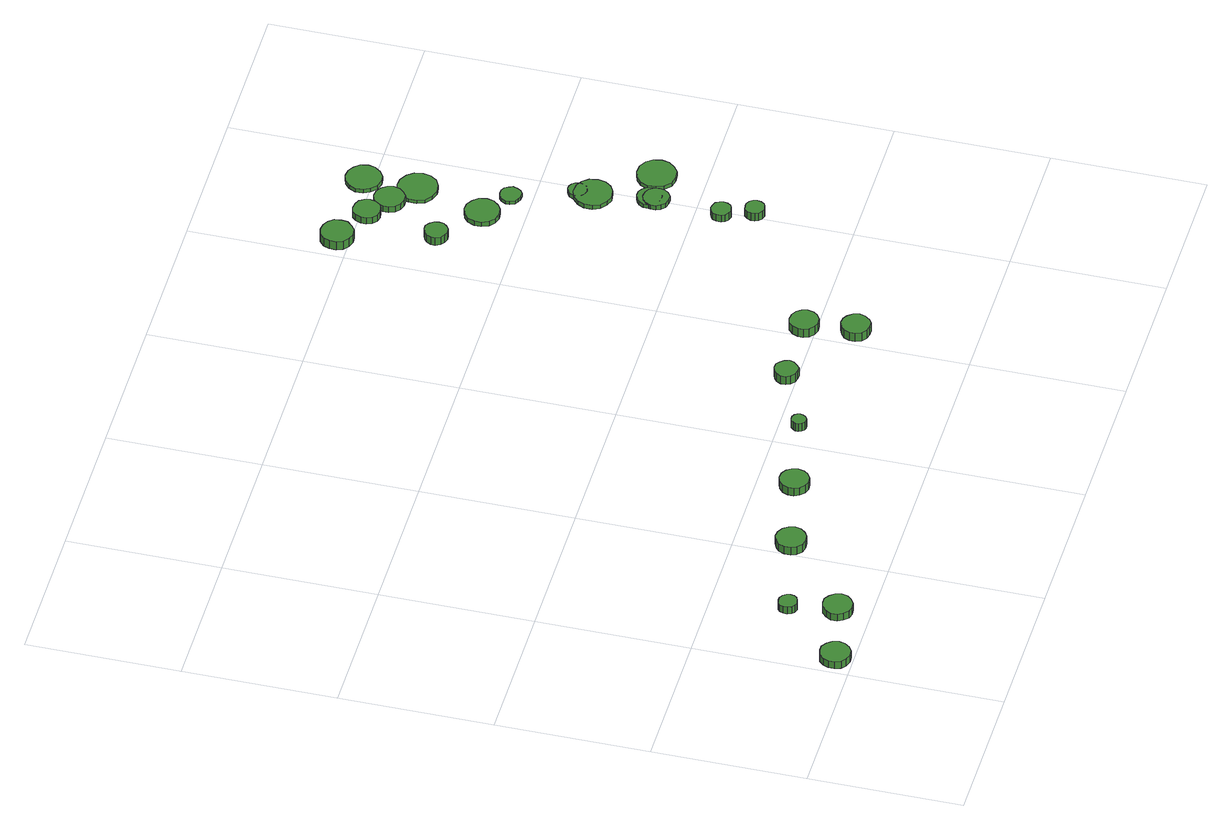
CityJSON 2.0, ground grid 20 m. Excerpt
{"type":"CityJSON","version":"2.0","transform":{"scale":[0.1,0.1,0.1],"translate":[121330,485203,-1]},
"CityObjects":{
"tree1":{"type":"SolitaryVegetationObject","attributes":{"function":"something"},"geometry":[{"type":"MultiSurface","lod":"1","boundaries":[[[0,1,2,3,4,5,6,7,8,9,10,11,12,13,14]],[[15,16,17,18,19,20,21,22,23,24,25,26,27,28,29]],[[0,29,28,1]],[[1,28,27,2]],[[2,27,26,3]],[[3,26,25,4]],[[4,25,24,5]],[[5,24,23,6]],[[6,23,22,7]],[[7,22,21,8]],[[8,21,20,9]],[[9,20,19,10]],[[10,19,18,11]],[[11,18,17,12]],[[12,17,16,13]],[[13,16,15,14]],[[14,15,29,0]]]}]},
"tree2":{"type":"SolitaryVegetationObject","attributes":{"function":"something"},"geometry":[{"type":"MultiSurface","lod":"1","boundaries":[[[30,31,32,33,34,35,36,37,38,39,40,41,42,43,44]],[[45,46,47,48,49,50,51,52,53,54,55,56,57,58,59]],[[30,59,58,31]],[[31,58,57,32]],[[32,57,56,33]],[[33,56,55,34]],[[34,55,54,35]],[[35,54,53,36]],[[36,53,52,37]],[[37,52,51,38]],[[38,51,50,39]],[[39,50,49,40]],[[40,49,48,41]],[[41,48,47,42]],[[42,47,46,43]],[[43,46,45,44]],[[44,45,59,30]]]}]},
"tree3":{"type":"SolitaryVegetationObject","attributes":{"function":"something"},"geometry":[{"type":"MultiSurface","lod":"1","boundaries":[[[60,61,62,63,64,65,66,67,68,69,70,71,72,73,74]],[[75,76,77,78,79,80,81,82,83,84,85,86,87,88,89]],[[60,89,88,61]],[[61,88,87,62]],[[62,87,86,63]],[[63,86,85,64]],[[64,85,84,65]],[[65,84,83,66]],[[66,83,82,67]],[[67,82,81,68]],[[68,81,80,69]],[[69,80,79,70]],[[70,79,78,71]],[[71,78,77,72]],[[72,77,76,73]],[[73,76,75,74]],[[74,75,89,60]]]}]},
"tree4":{"type":"SolitaryVegetationObject","attributes":{"function":"something"},"geometry":[{"type":"MultiSurface","lod":"1","boundaries":[[[90,91,92,93,94,95,96,97,98,99,100,101,102,103,104]],[[105,106,107,108,109,110,111,112,113,114,115,116,117,118,119]],[[90,119,118,91]],[[91,118,117,92]],[[92,117,116,93]],[[93,116,115,94]],[[94,115,114,95]],[[95,114,113,96]],[[96,113,112,97]],[[97,112,111,98]],[[98,111,110,99]],[[99,110,109,100]],[[100,109,108,101]],[[101,108,107,102]],[[102,107,106,103]],[[103,106,105,104]],[[104,105,119,90]]]}]},
"tree5":{"type":"SolitaryVegetationObject","attributes":{"function":"something"},"geometry":[{"type":"MultiSurface","lod":"1","boundaries":[[[120,121,122,123,124,125,126,127,128,129,130,131,132,133,134]],[[135,136,137,138,139,140,141,142,143,144,145,146,147,148,149]],[[120,149,148,121]],[[121,148,147,122]],[[122,147,146,123]],[[123,146,145,124]],[[124,145,144,125]],[[125,144,143,126]],[[126,143,142,127]],[[127,142,141,128]],[[128,141,140,129]],[[129,140,139,130]],[[130,139,138,131]],[[131,138,137,132]],[[132,137,136,133]],[[133,136,135,134]],[[134,135,149,120]]]}]},
"tree6":{"type":"SolitaryVegetationObject","attributes":{"function":"something"},"geometry":[{"type":"MultiSurface","lod":"1","boundaries":[[[150,151,152,153,154,155,156,157,158,159,160,161,162,163,164]],[[165,166,167,168,169,170,171,172,173,174,175,176,177,178,179]],[[150,179,178,151]],[[151,178,177,152]],[[152,177,176,153]],[[153,176,175,154]],[[154,175,174,155]],[[155,174,173,156]],[[156,173,172,157]],[[157,172,171,158]],[[158,171,170,159]],[[159,170,169,160]],[[160,169,168,161]],[[161,168,167,162]],[[162,167,166,163]],[[163,166,165,164]],[[164,165,179,150]]]}]},
"tree7":{"type":"SolitaryVegetationObject","attributes":{"function":"something"},"geometry":[{"type":"MultiSurface","lod":"1","boundaries":[[[180,181,182,183,184,185,186,187,188,189,190,191,192,193,194]],[[195,196,197,198,199,200,201,202,203,204,205,206,207,208,209]],[[180,209,208,181]],[[181,208,207,182]],[[182,207,206,183]],[[183,206,205,184]],[[184,205,204,185]],[[185,204,203,186]],[[186,203,202,187]],[[187,202,201,188]],[[188,201,200,189]],[[189,200,199,190]],[[190,199,198,191]],[[191,198,197,192]],[[192,197,196,193]],[[193,196,195,194]],[[194,195,209,180]]]}]},
"tree8":{"type":"SolitaryVegetationObject","attributes":{"function":"something"},"geometry":[{"type":"MultiSurface","lod":"1","boundaries":[[[210,211,212,213,214,215,216,217,218,219,220,221,222,223,224]],[[225,226,227,228,229,230,231,232,233,234,235,236,237,238,239]],[[210,239,238,211]],[[211,238,237,212]],[[212,237,236,213]],[[213,236,235,214]],[[214,235,234,215]],[[215,234,233,216]],[[216,233,232,217]],[[217,232,231,218]],[[218,231,230,219]],[[219,230,229,220]],[[220,229,228,221]],[[221,228,227,222]],[[222,227,226,223]],[[223,226,225,224]],[[224,225,239,210]]]}]},
"tree9":{"type":"SolitaryVegetationObject","attributes":{"function":"something"},"geometry":[{"type":"MultiSurface","lod":"1","boundaries":[[[240,241,242,243,244,245,246,247,248,249,250,251,252,253,254]],[[255,256,257,258,259,260,261,262,263,264,265,266,267,268,269]],[[240,269,268,241]],[[241,268,267,242]],[[242,267,266,243]],[[243,266,265,244]],[[244,265,264,245]],[[245,264,263,246]],[[246,263,262,247]],[[247,262,261,248]],[[248,261,260,249]],[[249,260,259,250]],[[250,259,258,251]],[[251,258,257,252]],[[252,257,256,253]],[[253,256,255,254]],[[254,255,269,240]]]}]},
"tree10":{"type":"SolitaryVegetationObject","attributes":{"function":"something"},"geometry":[{"type":"MultiSurface","lod":"1","boundaries":[[[270,271,272,273,274,275,276,277,278,279,280,281,282,283,284]],[[285,286,287,288,289,290,291,292,293,294,295,296,297,298,299]],[[270,299,298,271]],[[271,298,297,272]],[[272,297,296,273]],[[273,296,295,274]],[[274,295,294,275]],[[275,294,293,276]],[[276,293,292,277]],[[277,292,291,278]],[[278,291,290,279]],[[279,290,289,280]],[[280,289,288,281]],[[281,288,287,282]],[[282,287,286,283]],[[283,286,285,284]],[[284,285,299,270]]]}]},
"tree11":{"type":"SolitaryVegetationObject","attributes":{"function":"something"},"geometry":[{"type":"MultiSurface","lod":"1","boundaries":[[[300,301,302,303,304,305,306,307,308,309,310,311,312,313,314]],[[315,316,317,318,319,320,321,322,323,324,325,326,327,328,329]],[[300,329,328,301]],[[301,328,327,302]],[[302,327,326,303]],[[303,326,325,304]],[[304,325,324,305]],[[305,324,323,306]],[[306,323,322,307]],[[307,322,321,308]],[[308,321,320,309]],[[309,320,319,310]],[[310,319,318,311]],[[311,318,317,312]],[[312,317,316,313]],[[313,316,315,314]],[[314,315,329,300]]]}]},
"tree12":{"type":"SolitaryVegetationObject","attributes":{"function":"something"},"geometry":[{"type":"MultiSurface","lod":"1","boundaries":[[[330,331,332,333,334,335,336,337,338,339,340,341,342,343,344]],[[345,346,347,348,349,350,351,352,353,354,355,356,357,358,359]],[[330,359,358,331]],[[331,358,357,332]],[[332,357,356,333]],[[333,356,355,334]],[[334,355,354,335]],[[335,354,353,336]],[[336,353,352,337]],[[337,352,351,338]],[[338,351,350,339]],[[339,350,349,340]],[[340,349,348,341]],[[341,348,347,342]],[[342,347,346,343]],[[343,346,345,344]],[[344,345,359,330]]]}]},
"tree13":{"type":"SolitaryVegetationObject","attributes":{"function":"something"},"geometry":[{"type":"MultiSurface","lod":"1","boundaries":[[[360,361,362,363,364,365,366,367,368,369,370,371,372,373,374]],[[375,376,377,378,379,380,381,382,383,384,385,386,387,388,389]],[[360,389,388,361]],[[361,388,387,362]],[[362,387,386,363]],[[363,386,385,364]],[[364,385,384,365]],[[365,384,383,366]],[[366,383,382,367]],[[367,382,381,368]],[[368,381,380,369]],[[369,380,379,370]],[[370,379,378,371]],[[371,378,377,372]],[[372,377,376,373]],[[373,376,375,374]],[[374,375,389,360]]]}]},
"tree14":{"type":"SolitaryVegetationObject","attributes":{"function":"something"},"geometry":[{"type":"MultiSurface","lod":"1","boundaries":[[[390,391,392,393,394,395,396,397,398,399,400,401,402,403,404]],[[405,406,407,408,409,410,411,412,413,414,415,416,417,418,419]],[[390,419,418,391]],[[391,418,417,392]],[[392,417,416,393]],[[393,416,415,394]],[[394,415,414,395]],[[395,414,413,396]],[[396,413,412,397]],[[397,412,411,398]],[[398,411,410,399]],[[399,410,409,400]],[[400,409,408,401]],[[401,408,407,402]],[[402,407,406,403]],[[403,406,405,404]],[[404,405,419,390]]]}]},
"tree15":{"type":"SolitaryVegetationObject","attributes":{"function":"something"},"geometry":[{"type":"MultiSurface","lod":"1","boundaries":[[[420,421,422,423,424,425,426,427,428,429,430,431,432,433,434]],[[435,436,437,438,439,440,441,442,443,444,445,446,447,448,449]],[[420,449,448,421]],[[421,448,447,422]],[[422,447,446,423]],[[423,446,445,424]],[[424,445,444,425]],[[425,444,443,426]],[[426,443,442,427]],[[427,442,441,428]],[[428,441,440,429]],[[429,440,439,430]],[[430,439,438,431]],[[431,438,437,432]],[[432,437,436,433]],[[433,436,435,434]],[[434,435,449,420]]]}]},
"tree16":{"type":"SolitaryVegetationObject","attributes":{"function":"something"},"geometry":[{"type":"MultiSurface","lod":"1","boundaries":[[[450,451,452,453,454,455,456,457,458,459,460,461,462,463,464]],[[465,466,467,468,469,470,471,472,473,474,475,476,477,478,479]],[[450,479,478,451]],[[451,478,477,452]],[[452,477,476,453]],[[453,476,475,454]],[[454,475,474,455]],[[455,474,473,456]],[[456,473,472,457]],[[457,472,471,458]],[[458,471,470,459]],[[459,470,469,460]],[[460,469,468,461]],[[461,468,467,462]],[[462,467,466,463]],[[463,466,465,464]],[[464,465,479,450]]]}]},
"tree17":{"type":"SolitaryVegetationObject","attributes":{"function":"something"},"geometry":[{"type":"MultiSurface","lod":"1","boundaries":[[[480,481,482,483,484,485,486,487,488,489,490,491,492,493,494]],[[495,496,497,498,499,500,501,502,503,504,505,506,507,508,509]],[[480,509,508,481]],[[481,508,507,482]],[[482,507,506,483]],[[483,506,505,484]],[[484,505,504,485]],[[485,504,503,486]],[[486,503,502,487]],[[487,502,501,488]],[[488,501,500,489]],[[489,500,499,490]],[[490,499,498,491]],[[491,498,497,492]],[[492,497,496,493]],[[493,496,495,494]],[[494,495,509,480]]]}]},
"tree18":{"type":"SolitaryVegetationObject","attributes":{"function":"something"},"geometry":[{"type":"MultiSurface","lod":"1","boundaries":[[[510,511,512,513,514,515,516,517,518,519,520,521,522,523,524]],[[525,526,527,528,529,530,531,532,533,534,535,536,537,538,539]],[[510,539,538,511]],[[511,538,537,512]],[[512,537,536,513]],[[513,536,535,514]],[[514,535,534,515]],[[515,534,533,516]],[[516,533,532,517]],[[517,532,531,518]],[[518,531,530,519]],[[519,530,529,520]],[[520,529,528,521]],[[521,528,527,522]],[[522,527,526,523]],[[523,526,525,524]],[[524,525,539,510]]]}]},
"tree19":{"type":"SolitaryVegetationObject","attributes":{"function":"something"},"geometry":[{"type":"MultiSurface","lod":"1","boundaries":[[[540,541,542,543,544,545,546,547,548,549,550,551,552,553,554]],[[555,556,557,558,559,560,561,562,563,564,565,566,567,568,569]],[[540,569,568,541]],[[541,568,567,542]],[[542,567,566,543]],[[543,566,565,544]],[[544,565,564,545]],[[545,564,563,546]],[[546,563,562,547]],[[547,562,561,548]],[[548,561,560,549]],[[549,560,559,550]],[[550,559,558,551]],[[551,558,557,552]],[[552,557,556,553]],[[553,556,555,554]],[[554,555,569,540]]]}]},
"tree20":{"type":"SolitaryVegetationObject","attributes":{"function":"something"},"geometry":[{"type":"MultiSurface","lod":"1","boundaries":[[[570,571,572,573,574,575,576,577,578,579,580,581,582,583,584]],[[585,586,587,588,589,590,591,592,593,594,595,596,597,598,599]],[[570,599,598,571]],[[571,598,597,572]],[[572,597,596,573]],[[573,596,595,574]],[[574,595,594,575]],[[575,594,593,576]],[[576,593,592,577]],[[577,592,591,578]],[[578,591,590,579]],[[579,590,589,580]],[[580,589,588,581]],[[581,588,587,582]],[[582,587,586,583]],[[583,586,585,584]],[[584,585,599,570]]]}]},
"tree21":{"type":"SolitaryVegetationObject","attributes":{"function":"something"},"geometry":[{"type":"MultiSurface","lod":"1","boundaries":[[[600,601,602,603,604,605,606,607,608,609,610,611,612,613,614]],[[615,616,617,618,619,620,621,622,623,624,625,626,627,628,629]],[[600,629,628,601]],[[601,628,627,602]],[[602,627,626,603]],[[603,626,625,604]],[[604,625,624,605]],[[605,624,623,606]],[[606,623,622,607]],[[607,622,621,608]],[[608,621,620,609]],[[609,620,619,610]],[[610,619,618,611]],[[611,618,617,612]],[[612,617,616,613]],[[613,616,615,614]],[[614,615,629,600]]]}]},
"tree22":{"type":"SolitaryVegetationObject","attributes":{"function":"something"},"geometry":[{"type":"MultiSurface","lod":"1","boundaries":[[[630,631,632,633,634,635,636,637,638,639,640,641,642,643,644]],[[645,646,647,648,649,650,651,652,653,654,655,656,657,658,659]],[[630,659,658,631]],[[631,658,657,632]],[[632,657,656,633]],[[633,656,655,634]],[[634,655,654,635]],[[635,654,653,636]],[[636,653,652,637]],[[637,652,651,638]],[[638,651,650,639]],[[639,650,649,640]],[[640,649,648,641]],[[641,648,647,642]],[[642,647,646,643]],[[643,646,645,644]],[[644,645,659,630]]]}]},
"tree23":{"type":"SolitaryVegetationObject","attributes":{"function":"something"},"geometry":[{"type":"MultiSurface","lod":"1","boundaries":[[[660,661,662,663,664,665,666,667,668,669,670,671,672,673,674]],[[675,676,677,678,679,680,681,682,683,684,685,686,687,688,689]],[[660,689,688,661]],[[661,688,687,662]],[[662,687,686,663]],[[663,686,685,664]],[[664,685,684,665]],[[665,684,683,666]],[[666,683,682,667]],[[667,682,681,668]],[[668,681,680,669]],[[669,680,679,670]],[[670,679,678,671]],[[671,678,677,672]],[[672,677,676,673]],[[673,676,675,674]],[[674,675,689,660]]]}]},
"tree24":{"type":"SolitaryVegetationObject","attributes":{"function":"something"},"geometry":[{"type":"MultiSurface","lod":"1","boundaries":[[[690,691,692,693,694,695,696,697,698,699,700,701,702,703,704]],[[705,706,707,708,709,710,711,712,713,714,715,716,717,718,719]],[[690,719,718,691]],[[691,718,717,692]],[[692,717,716,693]],[[693,716,715,694]],[[694,715,714,695]],[[695,714,713,696]],[[696,713,712,697]],[[697,712,711,698]],[[698,711,710,699]],[[699,710,709,700]],[[700,709,708,701]],[[701,708,707,702]],[[702,707,706,703]],[[703,706,705,704]],[[704,705,719,690]]]}]}
},
"vertices":[
[45,23,15],[43,31,15],[38,37,15],[31,42,15],[23,42,15],[15,40,15],[9,34,15],[6,27,15],[6,19,15],[9,11,15],[15,6,15],[23,3,15],[31,4,15],[38,8,15],[43,15,15],[43,15,4],[38,8,4],[31,4,4],[23,3,4],[15,6,4],[9,11,4],[6,19,4],[6,27,4],[9,34,4],[15,40,4],[23,42,4],[31,42,4],[38,37,4],[43,31,4],[45,23,4],
[132,42,15],[130,50,15],[125,56,15],[118,61,15],[110,61,15],[103,59,15],[97,53,15],[93,46,15],[93,38,15],[97,31,15],[103,25,15],[110,23,15],[118,24,15],[125,28,15],[130,34,15],[130,34,4],[125,28,4],[118,24,4],[110,23,4],[103,25,4],[97,31,4],[93,38,4],[93,46,4],[97,53,4],[103,59,4],[110,61,4],[118,61,4],[125,56,4],[130,50,4],[132,42,4],
[115,103,15],[114,108,15],[111,112,15],[106,115,15],[101,115,15],[96,114,15],[93,111,15],[91,106,15],[91,101,15],[93,96,15],[96,93,15],[101,91,15],[106,92,15],[111,94,15],[114,98,15],[114,98,4],[111,94,4],[106,92,4],[101,91,4],[96,93,4],[93,96,4],[91,101,4],[91,106,4],[93,111,4],[96,114,4],[101,115,4],[106,115,4],[111,112,4],[114,108,4],[115,103,4],
[239,129,15],[237,137,15],[232,144,15],[225,148,15],[217,149,15],[209,146,15],[203,141,15],[200,133,15],[200,125,15],[203,118,15],[209,112,15],[217,110,15],[225,111,15],[232,115,15],[237,121,15],[237,121,3],[232,115,3],[225,111,3],[217,110,3],[209,112,3],[203,118,3],[200,125,3],[200,133,3],[203,141,3],[209,146,3],[217,149,3],[225,148,3],[232,144,3],[237,137,3],[239,129,3],
[345,153,15],[343,161,15],[339,167,15],[332,171,15],[324,172,15],[317,169,15],[311,164,15],[308,157,15],[308,149,15],[311,142,15],[317,137,15],[324,134,15],[332,135,15],[339,139,15],[343,145,15],[343,145,3],[339,139,3],[332,135,3],[324,134,3],[317,137,3],[311,142,3],[308,149,3],[308,157,3],[311,164,3],[317,169,3],[324,172,3],[332,171,3],[339,167,3],[343,161,3],[345,153,3],
[445,176,15],[444,180,15],[442,183,15],[438,185,15],[434,185,15],[431,184,15],[428,181,15],[426,178,15],[426,174,15],[428,170,15],[431,167,15],[434,166,15],[438,166,15],[442,169,15],[444,172,15],[444,172,3],[442,169,3],[438,166,3],[434,166,3],[431,167,3],[428,170,3],[426,174,3],[426,178,3],[428,181,3],[431,184,3],[434,185,3],[438,185,3],[442,183,3],[444,180,3],[445,176,3],
[538,214,16],[536,220,16],[532,225,16],[527,229,16],[521,229,16],[515,227,16],[510,223,16],[507,217,16],[507,211,16],[510,205,16],[515,201,16],[521,199,16],[527,199,16],[532,203,16],[536,208,16],[536,208,3],[532,203,3],[527,199,3],[521,199,3],[515,201,3],[510,205,3],[507,211,3],[507,217,3],[510,223,3],[515,227,3],[521,229,3],[527,229,3],[532,225,3],[536,220,3],[538,214,3],
[645,152,15],[643,160,15],[638,166,15],[632,170,15],[624,171,15],[617,168,15],[611,163,15],[608,156,15],[608,148,15],[611,141,15],[617,136,15],[624,134,15],[632,134,15],[638,138,15],[643,145,15],[643,145,2],[638,138,2],[632,134,2],[624,134,2],[617,136,2],[611,141,2],[608,148,2],[608,156,2],[611,163,2],[617,168,2],[624,171,2],[632,170,2],[638,166,2],[643,160,2],[645,152,2],
[635,216,16],[633,223,16],[629,229,16],[622,233,16],[614,234,16],[607,232,16],[601,226,16],[598,219,16],[598,212,16],[601,205,16],[607,200,16],[614,197,16],[622,198,16],[629,202,16],[633,208,16],[633,208,3],[629,202,3],[622,198,3],[614,197,3],[607,200,3],[601,205,3],[598,212,3],[598,219,3],[601,226,3],[607,232,3],[614,234,3],[622,233,3],[629,229,3],[633,223,3],[635,216,3],
[652,816,17],[651,825,17],[645,832,17],[638,836,17],[629,837,17],[621,835,17],[614,829,17],[611,821,17],[611,812,17],[614,804,17],[621,798,17],[629,795,17],[638,796,17],[645,801,17],[651,808,17],[651,808,4],[645,801,4],[638,796,4],[629,795,4],[621,798,4],[614,804,4],[611,812,4],[611,821,4],[614,829,4],[621,835,4],[629,837,4],[638,836,4],[645,832,4],[651,825,4],[652,816,4],
[682,699,14],[681,705,14],[677,710,14],[672,714,14],[666,714,14],[660,712,14],[655,708,14],[652,702,14],[652,696,14],[655,690,14],[660,686,14],[666,684,14],[672,685,14],[677,688,14],[681,693,14],[681,693,2],[677,688,2],[672,685,2],[666,684,2],[660,686,2],[655,690,2],[652,696,2],[652,702,2],[655,708,2],[660,712,2],[666,714,2],[672,714,2],[677,710,2],[681,705,2],[682,699,2],
[819,328,15],[818,333,15],[815,337,15],[810,340,15],[805,340,15],[800,339,15],[796,335,15],[794,330,15],[794,325,15],[796,320,15],[800,317,15],[805,315,15],[810,316,15],[815,318,15],[818,323,15],[818,323,3],[815,318,3],[810,316,3],[805,315,3],[800,317,3],[796,320,3],[794,325,3],[794,330,3],[796,335,3],[800,339,3],[805,340,3],[810,340,3],[815,337,3],[818,333,3],[819,328,3],
[808,368,13],[807,373,13],[804,378,13],[799,380,13],[794,381,13],[789,379,13],[785,376,13],[783,371,13],[783,365,13],[785,360,13],[789,357,13],[794,355,13],[799,356,13],[804,358,13],[807,363,13],[807,363,2],[804,358,2],[799,356,2],[794,355,2],[789,357,2],[785,360,2],[783,365,2],[783,371,2],[785,376,2],[789,379,2],[794,381,2],[799,380,2],[804,378,2],[807,373,2],[808,368,2],
[745,654,9],[743,664,9],[737,671,9],[729,676,9],[720,677,9],[711,674,9],[704,668,9],[700,659,9],[700,650,9],[704,641,9],[711,635,9],[720,632,9],[729,633,9],[737,638,9],[743,645,9],[743,645,2],[737,638,2],[729,633,2],[720,632,2],[711,635,2],[704,641,2],[700,650,2],[700,659,2],[704,668,2],[711,674,2],[720,677,2],[729,676,2],[737,671,2],[743,664,2],[745,654,2],
[704,793,12],[702,800,12],[698,806,12],[692,809,12],[684,810,12],[677,808,12],[672,803,12],[669,796,12],[669,789,12],[672,782,12],[677,777,12],[684,775,12],[692,776,12],[698,779,12],[702,785,12],[702,785,2],[698,779,2],[692,776,2],[684,775,2],[677,777,2],[672,782,2],[669,789,2],[669,796,2],[672,803,2],[677,808,2],[684,810,2],[692,809,2],[698,806,2],[702,800,2],[704,793,2],
[817,452,9],[816,459,9],[812,465,9],[806,468,9],[799,469,9],[792,467,9],[787,462,9],[784,456,9],[784,449,9],[787,443,9],[792,438,9],[799,436,9],[806,436,9],[812,440,9],[816,446,9],[816,446,2],[812,440,2],[806,436,2],[799,436,2],[792,438,2],[787,443,2],[784,449,2],[784,456,2],[787,462,2],[792,467,2],[799,469,2],[806,468,2],[812,465,2],[816,459,2],[817,452,2],
[817,461,8],[816,468,8],[812,473,8],[806,477,8],[799,477,8],[793,475,8],[788,471,8],[785,465,8],[785,458,8],[788,452,8],[793,447,8],[799,445,8],[806,446,8],[812,449,8],[816,455,8],[816,455,2],[812,449,2],[806,446,2],[799,445,2],[793,447,2],[788,452,2],[785,458,2],[785,465,2],[788,471,2],[793,475,2],[799,477,2],[806,477,2],[812,473,2],[816,468,2],[817,461,2],
[736,771,11],[734,779,11],[729,786,11],[722,790,11],[714,791,11],[706,788,11],[700,783,11],[697,775,11],[697,767,11],[700,760,11],[706,754,11],[714,752,11],[722,752,11],[729,757,11],[734,763,11],[734,763,2],[729,757,2],[722,752,2],[714,752,2],[706,754,2],[700,760,2],[697,767,2],[697,775,2],[700,783,2],[706,788,2],[714,791,2],[722,790,2],[729,786,2],[734,779,2],[736,771,2],
[815,530,8],[813,541,8],[807,549,8],[798,554,8],[787,555,8],[778,552,8],[770,545,8],[766,536,8],[766,525,8],[770,516,8],[778,509,8],[787,506,8],[798,507,8],[807,512,8],[813,520,8],[813,520,2],[807,512,2],[798,507,2],[787,506,2],[778,509,2],[770,516,2],[766,525,2],[766,536,2],[770,545,2],[778,552,2],[787,555,2],[798,554,2],[807,549,2],[813,541,2],[815,530,2],
[777,629,7],[775,634,7],[772,639,7],[767,642,7],[761,642,7],[756,641,7],[752,637,7],[749,631,7],[749,626,7],[752,620,7],[756,617,7],[761,615,7],[767,615,7],[772,618,7],[775,623,7],[775,623,2],[772,618,2],[767,615,2],[761,615,2],[756,617,2],[752,620,2],[749,626,2],[749,631,2],[752,637,2],[756,641,2],[761,642,2],[767,642,2],[772,639,2],[775,634,2],[777,629,2],
[803,550,8],[802,556,8],[799,560,8],[795,562,8],[790,563,8],[785,561,8],[781,558,8],[779,553,8],[779,548,8],[781,543,8],[785,540,8],[790,538,8],[795,539,8],[799,541,8],[802,545,8],[802,545,2],[799,541,2],[795,539,2],[790,538,2],[785,540,2],[781,543,2],[779,548,2],[779,553,2],[781,558,2],[785,561,2],[790,563,2],[795,562,2],[799,560,2],[802,556,2],[803,550,2],
[773,743,7],[771,754,7],[765,762,7],[755,768,7],[745,769,7],[734,766,7],[726,758,7],[722,749,7],[722,738,7],[726,728,7],[734,721,7],[745,718,7],[755,719,7],[765,724,7],[771,733,7],[771,733,2],[765,724,2],[755,719,2],[745,718,2],[734,721,2],[726,728,2],[722,738,2],[722,749,2],[726,758,2],[734,766,2],[745,769,2],[755,768,2],[765,762,2],[771,754,2],[773,743,2],
[870,463,8],[868,474,8],[862,482,8],[853,487,8],[842,488,8],[832,485,8],[824,478,8],[820,469,8],[820,458,8],[824,448,8],[832,441,8],[842,438,8],[853,439,8],[862,445,8],[868,453,8],[868,453,2],[862,445,2],[853,439,2],[842,438,2],[832,441,2],[824,448,2],[820,458,2],[820,469,2],[824,478,2],[832,485,2],[842,488,2],[853,487,2],[862,482,2],[868,474,2],[870,463,2],
[770,812,8],[768,822,8],[762,829,8],[754,834,8],[745,835,8],[735,832,8],[728,826,8],[724,817,8],[724,807,8],[728,799,8],[735,792,8],[745,789,8],[754,790,8],[762,795,8],[768,803,8],[768,803,2],[762,795,2],[754,790,2],[745,789,2],[735,792,2],[728,799,2],[724,807,2],[724,817,2],[728,826,2],[735,832,2],[745,835,2],[754,834,2],[762,829,2],[768,822,2],[770,812,2]
]}
